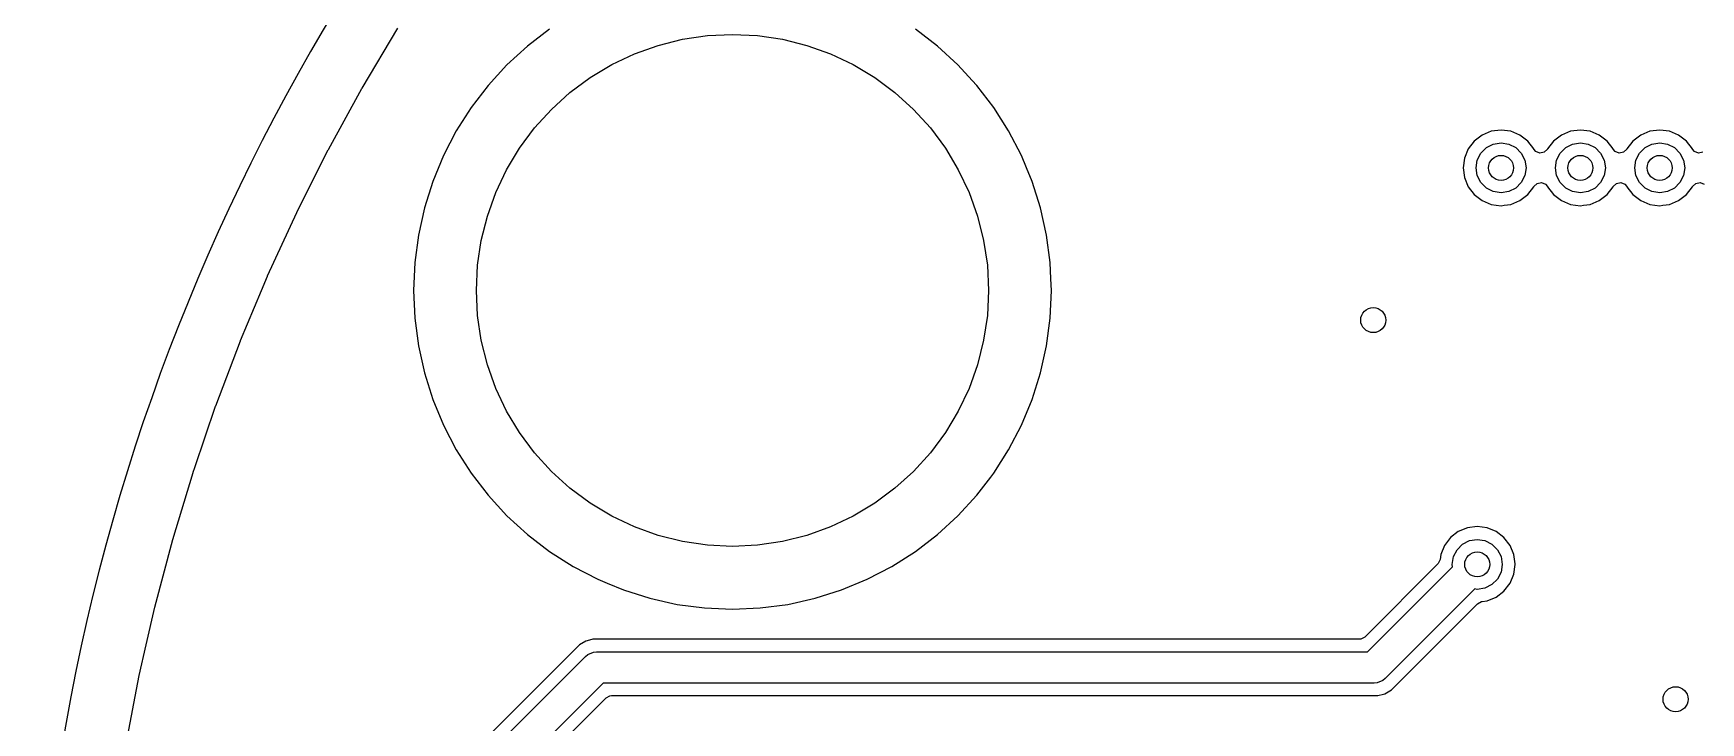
# Model space of a CAD drawing. Extents: x 116 to 183, y -128 to -37.6.
# Drawn here: x 115.95 to 142.64, y -65.15 to -54.11 of the extents above; entities that cross this region are included whole.
import ezdxf

# ---------------------------------------------------------------- set-up
doc = ezdxf.new("R2010")
doc.units = 0
doc.layers.add('BLACK', color=7, linetype='CONTINUOUS')

msp = doc.modelspace()

# ---------------------------------------------------------------- linework, layer by layer
at = {"layer": 'BLACK', "linetype": 'CONTINUOUS'}
for p, q in [((121.21313, -54.984981), (121.783116, -54.023461)), ((124.213921, -54.041187), (123.860584, -54.312312)), ((126.34237, -54.20203), (126.74037, -54.142993)), ((126.74037, -54.142993), (127.14224, -54.12325)), ((127.14224, -54.12325), (127.54411, -54.142993)), ((127.54411, -54.142993), (127.94211, -54.20203)), ((130.423895, -54.312312), (130.070558, -54.041187)), ((123.860579, -54.312316), (123.532206, -54.613215)), ((123.860584, -54.312312), (123.860579, -54.312316)), ((125.209513, -54.607373), (125.573238, -54.435344)), ((125.573238, -54.435344), (125.952073, -54.299795)), ((125.952073, -54.299795), (126.34237, -54.20203)), ((127.94211, -54.20203), (128.332407, -54.299795)), ((128.332407, -54.299795), (128.711242, -54.435344)), ((128.711242, -54.435344), (129.074967, -54.607373)), ((130.4239, -54.312316), (130.423895, -54.312312)), ((130.752273, -54.613215), (130.4239, -54.312316)), ((123.532205, -54.613216), (123.231306, -54.941589)), ((123.532206, -54.613215), (123.532205, -54.613216)), ((124.864402, -54.814225), (125.209513, -54.607373)), ((129.074967, -54.607373), (129.420078, -54.814225)), ((130.752274, -54.613216), (130.752273, -54.613215)), ((130.982074, -54.863998), (130.752274, -54.613216)), ((123.231302, -54.941594), (122.960177, -55.294931)), ((123.231306, -54.941589), (123.231302, -54.941594)), ((124.541228, -55.053907), (124.864402, -54.814225)), ((129.420078, -54.814225), (129.743252, -55.053907)), ((131.053173, -54.941589), (130.982074, -54.863998)), ((131.053177, -54.941594), (131.053173, -54.941589)), ((131.324302, -55.294931), (131.053177, -54.941594)), ((120.674631, -55.969183), (121.211078, -54.988582)), ((121.211078, -54.988582), (121.21313, -54.984981)), ((124.243102, -55.324112), (124.541228, -55.053907)), ((129.743252, -55.053907), (130.041378, -55.324112)), ((122.960177, -55.294931), (122.720863, -55.67058)), ((123.972897, -55.622238), (124.243102, -55.324112)), ((130.041378, -55.324112), (130.311583, -55.622238)), ((131.324305, -55.294936), (131.324302, -55.294931)), ((131.563611, -55.670571), (131.324305, -55.294936)), ((122.720863, -55.67058), (122.515214, -56.065627)), ((123.733215, -55.945412), (123.972897, -55.622238)), ((130.311583, -55.622238), (130.551265, -55.945412)), ((131.563614, -55.670577), (131.563611, -55.670571)), ((131.563616, -55.67058), (131.563614, -55.670577)), ((131.769265, -56.065627), (131.563616, -55.67058)), ((139.14316, -55.736463), (139.017718, -55.832718)), ((139.289237, -55.675956), (139.14316, -55.736463)), ((139.289239, -55.675955), (139.289237, -55.675956)), ((139.445999, -55.655318), (139.289239, -55.675955)), ((139.446001, -55.655318), (139.445999, -55.655318)), ((139.60276, -55.675955), (139.446001, -55.655318)), ((139.602762, -55.675956), (139.60276, -55.675955)), ((139.748841, -55.736464), (139.602762, -55.675956)), ((139.874282, -55.832718), (139.748841, -55.736464)), ((140.41316, -55.736463), (140.287718, -55.832718)), ((140.559237, -55.675956), (140.41316, -55.736463)), ((140.559239, -55.675955), (140.559237, -55.675956)), ((140.715999, -55.655318), (140.559239, -55.675955)), ((140.716001, -55.655318), (140.715999, -55.655318)), ((140.87276, -55.675955), (140.716001, -55.655318)), ((140.872762, -55.675956), (140.87276, -55.675955)), ((141.018841, -55.736464), (140.872762, -55.675956)), ((141.144282, -55.832718), (141.018841, -55.736464)), ((141.68316, -55.736463), (141.557718, -55.832718)), ((141.829237, -55.675956), (141.68316, -55.736463)), ((141.829239, -55.675955), (141.829237, -55.675956)), ((141.985999, -55.655318), (141.829239, -55.675955)), ((141.986001, -55.655318), (141.985999, -55.655318)), ((142.14276, -55.675955), (141.986001, -55.655318)), ((142.142762, -55.675956), (142.14276, -55.675955)), ((142.288841, -55.736464), (142.142762, -55.675956)), ((142.414282, -55.832718), (142.288841, -55.736464)), ((120.170392, -56.971445), (120.672677, -55.972907)), ((120.672677, -55.972907), (120.674631, -55.969183)), ((123.526363, -56.290523), (123.733215, -55.945412)), ((130.551265, -55.945412), (130.758117, -56.290523)), ((138.921463, -55.95816), (138.860956, -56.104237)), ((139.017718, -55.832718), (138.921463, -55.95816)), ((139.065577, -56.137393), (139.122393, -56.025886)), ((139.122393, -56.025886), (139.210886, -55.937393)), ((139.210886, -55.937393), (139.322393, -55.880577)), ((139.322393, -55.880577), (139.446, -55.861)), ((139.446, -55.861), (139.569607, -55.880577)), ((139.569607, -55.880577), (139.681114, -55.937393)), ((139.681114, -55.937393), (139.769607, -56.025886)), ((139.769607, -56.025886), (139.826423, -56.137393)), ((139.970536, -55.958159), (139.874282, -55.832718)), ((139.970541, -55.958166), (139.970536, -55.958159)), ((139.973613, -55.963487), (139.970541, -55.958166)), ((140.004349, -55.998959), (139.973613, -55.963487)), ((140.069214, -56.024927), (140.004349, -55.998959)), ((140.137821, -56.011703), (140.069214, -56.024927)), ((140.188387, -55.963487), (140.137821, -56.011703)), ((140.191458, -55.958166), (140.188387, -55.963487)), ((140.287718, -55.832718), (140.191458, -55.958166)), ((140.335577, -56.137393), (140.392393, -56.025886)), ((140.392393, -56.025886), (140.480886, -55.937393)), ((140.480886, -55.937393), (140.592393, -55.880577)), ((140.592393, -55.880577), (140.716, -55.861)), ((140.716, -55.861), (140.839607, -55.880577)), ((140.839607, -55.880577), (140.951114, -55.937393)), ((140.951114, -55.937393), (141.039607, -56.025886)), ((141.039607, -56.025886), (141.096423, -56.137393)), ((141.240536, -55.958159), (141.144282, -55.832718)), ((141.240541, -55.958166), (141.240536, -55.958159)), ((141.243613, -55.963487), (141.240541, -55.958166)), ((141.274349, -55.998959), (141.243613, -55.963487)), ((141.339214, -56.024927), (141.274349, -55.998959)), ((141.407821, -56.011703), (141.339214, -56.024927)), ((141.458387, -55.963487), (141.407821, -56.011703)), ((141.461458, -55.958166), (141.458387, -55.963487)), ((141.557718, -55.832718), (141.461458, -55.958166)), ((141.605577, -56.137393), (141.662393, -56.025886)), ((141.662393, -56.025886), (141.750886, -55.937393)), ((141.750886, -55.937393), (141.862393, -55.880577)), ((141.862393, -55.880577), (141.986, -55.861)), ((141.986, -55.861), (142.109607, -55.880577)), ((142.109607, -55.880577), (142.221114, -55.937393)), ((142.221114, -55.937393), (142.309607, -56.025886)), ((142.309607, -56.025886), (142.366423, -56.137393)), ((142.510536, -55.958159), (142.414282, -55.832718)), ((142.510541, -55.958166), (142.510536, -55.958159)), ((142.513613, -55.963487), (142.510541, -55.958166)), ((142.544349, -55.998959), (142.513613, -55.963487)), ((142.609214, -56.024927), (142.544349, -55.998959)), ((142.677821, -56.011703), (142.609214, -56.024927)), ((122.515214, -56.065627), (122.344778, -56.477097)), ((123.354334, -56.654248), (123.526363, -56.290523)), ((130.758117, -56.290523), (130.930146, -56.654248)), ((131.769267, -56.065632), (131.769265, -56.065627)), ((131.85019, -56.260998), (131.769267, -56.065632)), ((131.939708, -56.477114), (131.85019, -56.260998)), ((138.860955, -56.104239), (138.840318, -56.260998)), ((138.840318, -56.260998), (138.840318, -56.261001)), ((138.840318, -56.261001), (138.860955, -56.41776)), ((138.860956, -56.104237), (138.860955, -56.104239)), ((139.046, -56.261), (139.065577, -56.137393)), ((139.065577, -56.384607), (139.046, -56.261)), ((139.826423, -56.137393), (139.846, -56.261)), ((139.846, -56.261), (139.826423, -56.384607)), ((140.316, -56.261), (140.335577, -56.137393)), ((140.335577, -56.384607), (140.316, -56.261)), ((141.096423, -56.137393), (141.116, -56.261)), ((141.116, -56.261), (141.096423, -56.384607)), ((141.586, -56.261), (141.605577, -56.137393)), ((141.605577, -56.384607), (141.586, -56.261)), ((142.366423, -56.137393), (142.386, -56.261)), ((142.386, -56.261), (142.366423, -56.384607)), ((122.344773, -56.47711), (122.210843, -56.90188)), ((122.344778, -56.477097), (122.344773, -56.47711)), ((132.073638, -56.901886), (131.939708, -56.477114)), ((138.860955, -56.41776), (138.860956, -56.417762)), ((138.860956, -56.417762), (138.921464, -56.563841)), ((138.921464, -56.563841), (139.017718, -56.689282)), ((139.122393, -56.496114), (139.065577, -56.384607)), ((139.210886, -56.584607), (139.122393, -56.496114)), ((139.322393, -56.641423), (139.210886, -56.584607)), ((139.681114, -56.584607), (139.569607, -56.641423)), ((139.769607, -56.496114), (139.681114, -56.584607)), ((139.826423, -56.384607), (139.769607, -56.496114)), ((139.874282, -56.689282), (139.970536, -56.563841)), ((139.970536, -56.563841), (139.970541, -56.563828)), ((139.970541, -56.563828), (139.97361, -56.558515)), ((139.97361, -56.558515), (140.024175, -56.510298)), ((140.024175, -56.510298), (140.092782, -56.497072)), ((140.092782, -56.497072), (140.157648, -56.523037)), ((140.157648, -56.523037), (140.18839, -56.558515)), ((140.18839, -56.558515), (140.191461, -56.563834)), ((140.191461, -56.563834), (140.191464, -56.563841)), ((140.191464, -56.563841), (140.287718, -56.689282)), ((140.392393, -56.496114), (140.335577, -56.384607)), ((140.480886, -56.584607), (140.392393, -56.496114)), ((140.592393, -56.641423), (140.480886, -56.584607)), ((140.951114, -56.584607), (140.839607, -56.641423)), ((141.039607, -56.496114), (140.951114, -56.584607)), ((141.096423, -56.384607), (141.039607, -56.496114)), ((141.144282, -56.689282), (141.240536, -56.563841)), ((141.240536, -56.563841), (141.240541, -56.563828)), ((141.240541, -56.563828), (141.24361, -56.558515)), ((141.24361, -56.558515), (141.294175, -56.510298)), ((141.294175, -56.510298), (141.362782, -56.497072)), ((141.362782, -56.497072), (141.427648, -56.523037)), ((141.427648, -56.523037), (141.45839, -56.558515)), ((141.45839, -56.558515), (141.461461, -56.563834)), ((141.461461, -56.563834), (141.461464, -56.563841)), ((141.461464, -56.563841), (141.557718, -56.689282)), ((141.662393, -56.496114), (141.605577, -56.384607)), ((141.750886, -56.584607), (141.662393, -56.496114)), ((141.862393, -56.641423), (141.750886, -56.584607)), ((142.221114, -56.584607), (142.109607, -56.641423)), ((142.309607, -56.496114), (142.221114, -56.584607)), ((142.366423, -56.384607), (142.309607, -56.496114)), ((142.414282, -56.689282), (142.510536, -56.563841)), ((142.510536, -56.563841), (142.510541, -56.563828)), ((142.510541, -56.563828), (142.51361, -56.558515)), ((142.51361, -56.558515), (142.564175, -56.510298)), ((142.564175, -56.510298), (142.632782, -56.497072)), ((142.632782, -56.497072), (142.697648, -56.523037)), ((123.218785, -57.033083), (123.354334, -56.654248)), ((130.930146, -56.654248), (131.065695, -57.033083)), ((139.017718, -56.689282), (139.143159, -56.785536)), ((139.143159, -56.785536), (139.289238, -56.846044)), ((139.289238, -56.846044), (139.367619, -56.856363)), ((139.446, -56.661), (139.322393, -56.641423)), ((139.569607, -56.641423), (139.446, -56.661)), ((139.498254, -56.859802), (139.602762, -56.846044)), ((139.602762, -56.846044), (139.748841, -56.785536)), ((139.748841, -56.785536), (139.874282, -56.689282)), ((140.287718, -56.689282), (140.413159, -56.785536)), ((140.413159, -56.785536), (140.559238, -56.846044)), ((140.559238, -56.846044), (140.637619, -56.856363)), ((140.716, -56.661), (140.592393, -56.641423)), ((140.839607, -56.641423), (140.716, -56.661)), ((140.768254, -56.859802), (140.872762, -56.846044)), ((140.872762, -56.846044), (141.018841, -56.785536)), ((141.018841, -56.785536), (141.144282, -56.689282)), ((141.557718, -56.689282), (141.683159, -56.785536)), ((141.683159, -56.785536), (141.829238, -56.846044)), ((141.829238, -56.846044), (141.907619, -56.856363)), ((141.986, -56.661), (141.862393, -56.641423)), ((142.109607, -56.641423), (141.986, -56.661)), ((142.038254, -56.859802), (142.142762, -56.846044)), ((142.142762, -56.846044), (142.288841, -56.785536)), ((142.288841, -56.785536), (142.414282, -56.689282)), ((119.701096, -57.990413), (120.16859, -56.975187)), ((120.16859, -56.975187), (120.170392, -56.971445)), ((122.210843, -56.90188), (122.114442, -57.336717)), ((123.12102, -57.42338), (123.218785, -57.033083)), ((131.065695, -57.033083), (131.16346, -57.42338)), ((132.170037, -57.336714), (132.073638, -56.901886)), ((139.367619, -56.856363), (139.445999, -56.866682)), ((139.445999, -56.866682), (139.446, -56.866682)), ((139.446, -56.866682), (139.446001, -56.866682)), ((139.446001, -56.866682), (139.498254, -56.859802)), ((140.637619, -56.856363), (140.715999, -56.866682)), ((140.715999, -56.866682), (140.716, -56.866682)), ((140.716, -56.866682), (140.716001, -56.866682)), ((140.716001, -56.866682), (140.768254, -56.859802)), ((141.907619, -56.856363), (141.985999, -56.866682)), ((141.985999, -56.866682), (141.986, -56.866682)), ((141.986, -56.866682), (141.986001, -56.866682)), ((141.986001, -56.866682), (142.038254, -56.859802)), ((122.114441, -57.336726), (122.056307, -57.77829)), ((122.114442, -57.336717), (122.114441, -57.336726)), ((132.228172, -57.778289), (132.170037, -57.336714)), ((123.061983, -57.82138), (123.12102, -57.42338)), ((131.16346, -57.42338), (131.222497, -57.82138)), ((122.056307, -57.77829), (122.036881, -58.22325)), ((123.04224, -58.22325), (123.061983, -57.82138)), ((131.222497, -57.82138), (131.24224, -58.22325)), ((132.239555, -58.038998), (132.228172, -57.778289)), ((119.603392, -58.22325), (119.699382, -57.994309)), ((119.699382, -57.994309), (119.701096, -57.990413)), ((132.247599, -58.22325), (132.239555, -58.038998)), ((119.267198, -59.025091), (119.603392, -58.22325)), ((122.036881, -58.22325), (122.056307, -58.668209)), ((123.061983, -58.62512), (123.04224, -58.22325)), ((131.24224, -58.22325), (131.222497, -58.62512)), ((132.228172, -58.668211), (132.247599, -58.22325)), ((122.056307, -58.668209), (122.114441, -59.109773)), ((123.12102, -59.02312), (123.061983, -58.62512)), ((131.222497, -58.62512), (131.16346, -59.02312)), ((132.170037, -59.109786), (132.228172, -58.668211)), ((118.869291, -60.074081), (119.265647, -59.028977)), ((119.265647, -59.028977), (119.267198, -59.025091)), ((122.114441, -59.109773), (122.114442, -59.109782)), ((122.114442, -59.109782), (122.210843, -59.544619)), ((123.218785, -59.413417), (123.12102, -59.02312)), ((131.16346, -59.02312), (131.065695, -59.413417)), ((132.073638, -59.544614), (132.170037, -59.109786)), ((123.354334, -59.792252), (123.218785, -59.413417)), ((131.065695, -59.413417), (130.930146, -59.792252)), ((122.210843, -59.544619), (122.344773, -59.969389)), ((131.939708, -59.969386), (132.073638, -59.544614)), ((122.344773, -59.969389), (122.344778, -59.969402)), ((122.344778, -59.969402), (122.515214, -60.380872)), ((123.526363, -60.155977), (123.354334, -59.792252)), ((130.930146, -59.792252), (130.758117, -60.155977)), ((131.769267, -60.380868), (131.939708, -59.969386)), ((118.534689, -61.057239), (118.867881, -60.078002)), ((118.867881, -60.078002), (118.869291, -60.074081)), ((123.733215, -60.501088), (123.526363, -60.155977)), ((130.758117, -60.155977), (130.551265, -60.501088)), ((122.515214, -60.380872), (122.720863, -60.77592)), ((123.972897, -60.824262), (123.733215, -60.501088)), ((130.551265, -60.501088), (130.311583, -60.824262)), ((131.563611, -60.77593), (131.769267, -60.380868)), ((122.720863, -60.77592), (122.960177, -61.151568)), ((124.243102, -61.122388), (123.972897, -60.824262)), ((130.311583, -60.824262), (130.041378, -61.122388)), ((131.324305, -61.151564), (131.563611, -60.77593)), ((118.507836, -61.136159), (118.534689, -61.057239)), ((124.541228, -61.392593), (124.243102, -61.122388)), ((130.041378, -61.122388), (129.743252, -61.392593)), ((118.183243, -62.210117), (118.506531, -61.140223)), ((118.506531, -61.140223), (118.507836, -61.136159)), ((122.960177, -61.151568), (123.231302, -61.504905)), ((131.053172, -61.504912), (131.276398, -61.213998)), ((131.276398, -61.213998), (131.324305, -61.151564)), ((123.231302, -61.504905), (123.231306, -61.50491)), ((123.231306, -61.50491), (123.532205, -61.833283)), ((124.864402, -61.632275), (124.541228, -61.392593)), ((125.209513, -61.839127), (124.864402, -61.632275)), ((129.420078, -61.632275), (129.074967, -61.839127)), ((129.743252, -61.392593), (129.420078, -61.632275)), ((130.752274, -61.833284), (131.053172, -61.504912)), ((123.532205, -61.833283), (123.532206, -61.833284)), ((123.532206, -61.833284), (123.860579, -62.134183)), ((125.573238, -62.011156), (125.209513, -61.839127)), ((129.074967, -61.839127), (128.711242, -62.011156)), ((130.423902, -62.134182), (130.752274, -61.833284)), ((123.860579, -62.134183), (123.860584, -62.134187)), ((123.860584, -62.134187), (124.213921, -62.405312)), ((125.952073, -62.146705), (125.573238, -62.011156)), ((126.34237, -62.24447), (125.952073, -62.146705)), ((128.332407, -62.146705), (127.94211, -62.24447)), ((128.711242, -62.011156), (128.332407, -62.146705)), ((130.070554, -62.405315), (130.423902, -62.134182)), ((138.636718, -62.182718), (138.540463, -62.30816)), ((138.76216, -62.086463), (138.636718, -62.182718)), ((138.908237, -62.025956), (138.76216, -62.086463)), ((138.908239, -62.025955), (138.908237, -62.025956)), ((139.064999, -62.005318), (138.908239, -62.025955)), ((139.065001, -62.005318), (139.064999, -62.005318)), ((139.22176, -62.025955), (139.065001, -62.005318)), ((139.221762, -62.025956), (139.22176, -62.025955)), ((139.367841, -62.086464), (139.221762, -62.025956)), ((139.493282, -62.182718), (139.367841, -62.086464)), ((139.589536, -62.308159), (139.493282, -62.182718)), ((117.895914, -63.294631), (118.182108, -62.214118)), ((118.182108, -62.214118), (118.183243, -62.210117)), ((124.213921, -62.405312), (124.213926, -62.405315)), ((124.213926, -62.405315), (124.58956, -62.644621)), ((126.74037, -62.303507), (126.34237, -62.24447)), ((127.14224, -62.32325), (126.74037, -62.303507)), ((127.54411, -62.303507), (127.14224, -62.32325)), ((127.94211, -62.24447), (127.54411, -62.303507)), ((129.69492, -62.644621), (130.070554, -62.405315)), ((138.479956, -62.454238), (138.469575, -62.533083)), ((138.540463, -62.30816), (138.479956, -62.454238)), ((138.684577, -62.487393), (138.741393, -62.375886)), ((138.741393, -62.375886), (138.829886, -62.287393)), ((138.829886, -62.287393), (138.941393, -62.230577)), ((138.941393, -62.230577), (139.065, -62.211)), ((139.065, -62.211), (139.188607, -62.230577)), ((139.188607, -62.230577), (139.300114, -62.287393)), ((139.300114, -62.287393), (139.388607, -62.375886)), ((139.388607, -62.375886), (139.445423, -62.487393)), ((139.650044, -62.454238), (139.589536, -62.308159)), ((139.650044, -62.454239), (139.650044, -62.454238)), ((139.669836, -62.604577), (139.650044, -62.454239)), ((124.58956, -62.644621), (124.58957, -62.644626)), ((124.58957, -62.644626), (124.589569, -62.644626)), ((124.589569, -62.644626), (124.984617, -62.850275)), ((129.299858, -62.850277), (129.69492, -62.644621)), ((138.434317, -62.604577), (137.263716, -63.775181)), ((137.310446, -64.012), (138.67135, -62.651096)), ((138.441308, -62.596979), (138.434317, -62.604577)), ((138.469575, -62.533083), (138.441308, -62.596979)), ((138.665, -62.611), (138.684577, -62.487393)), ((138.67135, -62.651096), (138.665, -62.611)), ((139.445423, -62.487393), (139.465, -62.611)), ((139.465, -62.611), (139.445423, -62.734607)), ((139.650044, -62.767762), (139.670682, -62.611)), ((139.670682, -62.611), (139.669836, -62.604577)), ((124.984617, -62.850275), (125.138079, -62.913841)), ((125.138079, -62.913841), (125.396104, -63.020718)), ((128.888376, -63.020718), (129.299858, -62.850277)), ((139.300114, -62.934607), (139.188607, -62.991423)), ((139.388607, -62.846114), (139.300114, -62.934607)), ((139.445423, -62.734607), (139.388607, -62.846114)), ((139.493282, -63.039282), (139.589536, -62.913841)), ((139.589536, -62.913841), (139.650044, -62.767762)), ((125.396104, -63.020718), (125.820876, -63.154648)), ((125.820876, -63.154648), (126.255704, -63.251047)), ((126.255704, -63.251047), (126.697279, -63.309182)), ((127.587201, -63.309182), (128.028776, -63.251047)), ((128.028776, -63.251047), (128.463604, -63.154648)), ((128.463604, -63.154648), (128.888376, -63.020718)), ((139.024903, -63.004649), (137.590777, -64.438777)), ((137.690614, -64.622489), (139.071423, -63.241679)), ((139.065, -63.011), (139.024903, -63.004649)), ((139.188607, -62.991423), (139.065, -63.011)), ((139.071423, -63.241679), (139.132744, -63.208196)), ((139.132744, -63.208196), (139.142898, -63.206426)), ((139.142898, -63.206426), (139.221762, -63.196044)), ((139.221762, -63.196044), (139.367841, -63.135536)), ((139.367841, -63.135536), (139.493282, -63.039282)), ((117.757324, -63.901511), (117.894907, -63.298719)), ((117.894907, -63.298719), (117.895914, -63.294631)), ((126.697279, -63.309182), (127.14224, -63.328609)), ((127.14224, -63.328609), (127.587201, -63.309182)), ((137.263716, -63.775181), (137.202393, -63.808666)), ((117.646201, -64.388374), (117.757324, -63.901511)), ((124.691384, -63.901511), (120.135578, -68.457317)), ((124.691392, -63.901505), (124.691384, -63.901511)), ((124.794106, -63.842204), (124.691392, -63.901505)), ((124.791224, -64.085223), (124.829108, -64.054132)), ((124.794115, -63.8422), (124.794106, -63.842204)), ((124.818324, -63.835712), (124.794115, -63.8422)), ((124.818325, -63.835713), (124.818324, -63.835712)), ((124.908691, -63.8115), (124.818325, -63.835713)), ((124.829108, -64.054132), (124.919228, -64.016803)), ((137.176035, -63.8115), (124.908691, -63.8115)), ((124.919228, -64.016803), (124.919237, -64.016803)), ((124.919237, -64.016803), (124.968, -64.012)), ((124.968, -64.012), (137.310446, -64.012)), ((137.202393, -63.808666), (137.176035, -63.8115)), ((120.182095, -68.69435), (124.791224, -64.085223)), ((117.435717, -65.48316), (117.645324, -64.392547)), ((117.645324, -64.392547), (117.646201, -64.388374)), ((125.071553, -64.512), (120.535649, -69.047904)), ((137.414, -64.512), (125.071553, -64.512)), ((137.462773, -64.507196), (137.414, -64.512)), ((137.552893, -64.469867), (137.462773, -64.507196)), ((137.552897, -64.469862), (137.552893, -64.469867)), ((137.590777, -64.438777), (137.552897, -64.469862)), ((120.772669, -69.094432), (125.118285, -64.748819)), ((125.118285, -64.748819), (125.179608, -64.715334)), ((125.179608, -64.715334), (125.205966, -64.7125)), ((125.205966, -64.7125), (137.473308, -64.7125)), ((137.473308, -64.7125), (137.473309, -64.7125)), ((137.473309, -64.7125), (137.563673, -64.688286)), ((137.563673, -64.688286), (137.587887, -64.681799)), ((137.587887, -64.681799), (137.690614, -64.622489))]:
    msp.add_line(p, q, dxfattribs=at)
at = {"layer": 'BLACK'}
for centre in [(139.446, -56.261), (140.716, -56.261), (141.986, -56.261), (137.4, -58.7), (139.065, -62.611), (142.24, -64.77)]:
    msp.add_circle(centre, 0.2, dxfattribs=at)
msp.add_arc((149.450502, -71.074296), 33.5, 0, 180, dxfattribs=at)

doc.saveas('drawing.dxf')
